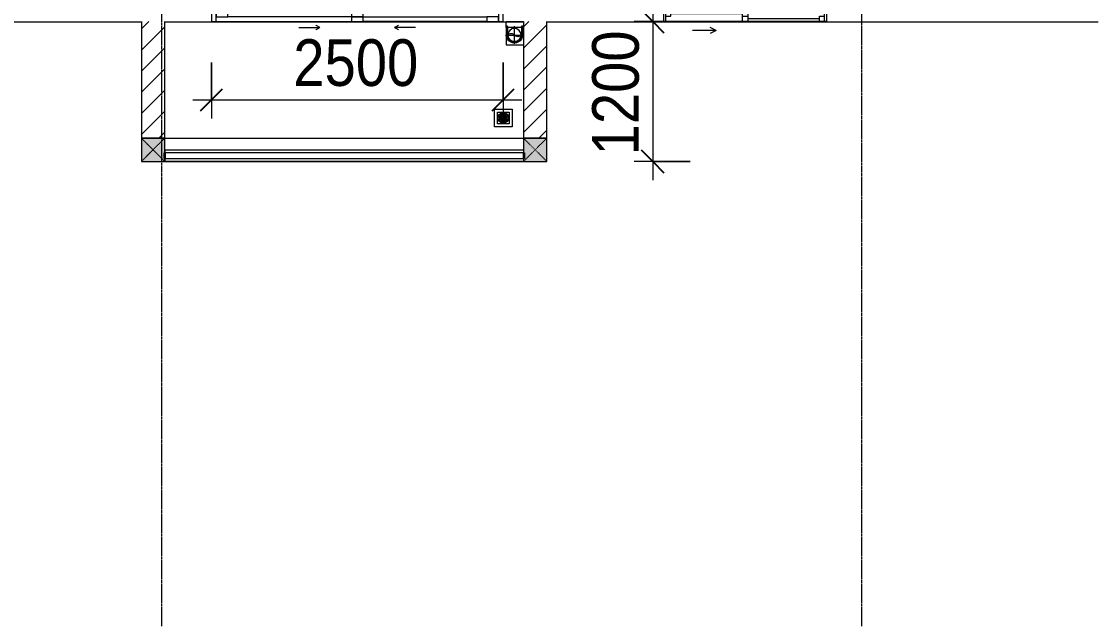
# Model space of a CAD drawing. Header units: millimetres. Extents: x 962 to 239635, y -15958 to 82755.
# Drawn here: x 160501 to 169723, y 19384 to 24537 of the extents above; entities that cross this region are included whole.
import ezdxf

# ---------------------------------------------------------------- set-up
doc = ezdxf.new("R2010")
doc.units = ezdxf.units.MM
for name, pattern in [('Dash', [6, 3, -3]), ('Grid Line', [22.225, 12.7, -3.175, 3.175, -3.175]), ('IMPORT-CENTER _2_', [40.64, 25.4, -5.08, 5.08, -5.08])]:
    doc.linetypes.add(name, pattern=pattern)
for name, color, linetype, lineweight in [('0-1', 7, 'Continuous', 5), ('A-ANNO-DIMS', 211, 'Continuous', 9), ('A-ANNO-DIMS-160', 211, 'Continuous', 9), ('A-DOOR', 31, 'Continuous', 9), ('A-DOOR-FRAM', 31, 'Continuous', 9), ('A-DOOR-HDLN', 31, 'Dash', 9), ('A-FLOR-1', 250, 'Continuous', 9), ('A-FLOR-2', 9, 'Continuous', 9), ('A-FLOR-HRAL', 11, 'Continuous', 9), ('A-GLAZ', 151, 'Continuous', 9), ('A-WALL', 113, 'Continuous', 9), ('A-WALL-3', 113, 'Continuous', 18), ('A-WALL-PATT-2', 111, 'Continuous', 9), ('G-IMPT', 8, 'Continuous', 9), ('G-IMPT-2', 8, 'IMPORT-CENTER _2_', 9), ('M-EQPM', 50, 'Continuous', 9), ('S-COLS', 52, 'Continuous', 9), ('S-COLS-1', 52, 'Continuous', 5), ('S-COLS-5', 52, 'Dash', 9), ('S-COLS-6', 52, 'Continuous', 18), ('S-COLS-HDLN', 52, 'Dash', 9), ('S-GRID-1', 1, 'Grid Line', 9)]:
    doc.layers.add(name, color=color, linetype=linetype, lineweight=lineweight)
doc.styles.add('UTM Avo', font='UTM Avo.ttf', dxfattribs={"width": 0.9, "height": 400})
doc.dimstyles.new('1_Dim_chi_tiet_2_5', dxfattribs={"dimscale": 304.8, "dimtxt": 399.720379, "dimasz": 0.629921, "dimexe": 0.524934, "dimexo": 0.0625, "dimgap": 0.052493, "dimtad": 1, "dimdec": 0, "dimrnd": 5, "dimzin": 0, "dimdsep": 46, "dimtxsty": 'UTM Avo', "dimblk1": 'OBLIQUE', "dimblk2": 'OBLIQUE', "dimsah": 1, "dimcen": 0.09, "dimdle": 0.524934, "dimazin": 0, "dimtfac": 1, "dimtdec": 4, "dimtix": 1, "dimtmove": 0, "dimatfit": 3, "dimfxl": 1.049869, "dimfxlon": 1, "dimtvp": 1, "dimtolj": 1, "dimtzin": 0, "dimarcsym": 2})
doc.dimstyles.new('1_Dim_chi_tiet_2_5_1', dxfattribs={"dimscale": 304.8, "dimtxt": 399.720379, "dimasz": 0.629921, "dimexe": 0.524934, "dimexo": 0.0625, "dimgap": 0.052493, "dimtad": 1, "dimdec": 0, "dimrnd": 5, "dimzin": 0, "dimdsep": 46, "dimtxsty": 'UTM Avo', "dimblk1": 'OBLIQUE', "dimblk2": 'OBLIQUE', "dimsah": 1, "dimcen": 0.09, "dimdle": 0.524934, "dimazin": 0, "dimtfac": 1, "dimtdec": 4, "dimtix": 1, "dimtmove": 0, "dimatfit": 3, "dimfxl": 1.049869, "dimfxlon": 1, "dimtvp": 1, "dimtolj": 1, "dimtzin": 0, "dimarcsym": 2})
pattern_1 = [(45, (61750.9, 0), (-90.50967, 90.50967), [])]

# ---------------------------------------------------------------- blocks, each defined once
blk = doc.blocks.new('NCV_TKTC_KET CAU_rvt-1-TKCS_MB TẦNG 2')
at = {"layer": 'A-FLOR-1'}
for p, q in [((98652.5, 24535.3), (99777.6, 24535.3)), ((99977.6, 24535.2), (103052.6, 24535.2)), ((103252.6, 24535.2), (106852.6, 24535.2)), ((103252.6, 23336.9), (103252.6, 24535.2)), ((106852.6, 24535.3), (107977.6, 24535.3)), ((99977.5, 23336.9), (103052.6, 23336.9))]:
    blk.add_line(p, q, dxfattribs=at)
blk = doc.blocks.new('NCV_TKTC_TANG 2_rvt-1-TKCS_MB TẦNG 2')
at = {"layer": 'A-FLOR-2'}
for p, q in [((100417.6, 24536.9), (101577.6, 24536.9)), ((99977.6, 23536.9), (103052.6, 23536.9))]:
    blk.add_line(p, q, dxfattribs=at)
blk = doc.blocks.new('1_FAMILY RVT - W01-WxH 1400x1400xmm-389822-TKCS_MB TẦNG 2')
at = {"layer": 'A-GLAZ'}
for p, q in [((248.4, 172.39), (299.2, 197.79)), ((-700, 96.19), (-700, -103.81)), ((700, 96.19), (-700, 96.19)), ((-700, 96.19), (-636.5, 96.19)), ((-680.95, 96.19), (-680.95, 7.29)), ((-636.5, 96.19), (-22.225, 96.19)), ((-636.5, 96.19), (-636.5, 51.74)), ((-22.225, 7.29), (-22.225, 96.19)), ((-22.225, 96.19), (22.225, 96.19)), ((22.225, 96.19), (680.95, 96.19)), ((22.225, 96.19), (22.225, 7.29)), ((248.4, 172.39), (299.2, 146.99)), ((248.4, 172.39), (451.6, 172.39)), ((680.95, 96.19), (700, 96.19)), ((680.95, 96.19), (680.95, 7.29)), ((700, -103.81), (700, 96.19)), ((-700, 7.29), (-680.95, 7.29)), ((-636.5, 51.74), (-680.95, 51.74)), ((-680.95, 7.29), (-22.225, 7.29)), ((-636.5, 73.965), (-22.225, 73.965)), ((22.225, 51.74), (-22.225, 51.74)), ((-22.225, 7.29), (22.225, 7.29)), ((22.225, 29.515), (636.5, 29.515)), ((22.225, 7.29), (636.5, 7.29)), ((636.5, 51.74), (636.5, 7.29)), ((680.95, 51.74), (636.5, 51.74)), ((636.5, 7.29), (700, 7.29)), ((-700, -103.81), (700, -103.81))]:
    blk.add_line(p, q, dxfattribs=at)
blk = doc.blocks.new('DEG_02-DEG_03 - DEG_02-2500x2400mm-CỬA ĐI 02 CÁNH TRƯỢT-625766-TKCS_MB TẦNG 2')
at = {"layer": 'A-DOOR'}
for p, q in [((-1110, 100), (-1210, 100)), ((-1210, 100), (-1210, 60)), ((-1110, 60), (-1110, 100)), ((-1110, 100), (-50, 100)), ((50, 100), (-50, 100)), ((-50, 100), (-50, 60)), ((50, 60), (50, 100)), ((-1210, 60), (-1110, 60)), ((-50, 60), (-1110, 60)), ((50, 60), (-50, 60)), ((-50, 60), (-50, 20)), ((-50, 60), (50, 60)), ((-50, 20), (50, 20)), ((50, 20), (50, 60)), ((50, 60), (1110, 60)), ((1110, 20), (50, 20)), ((1210, 60), (1110, 60)), ((1110, 60), (1110, 20)), ((1110, 20), (1210, 20)), ((1210, 20), (1210, 60))]:
    blk.add_line(p, q, dxfattribs=at)
at = {"layer": 'A-DOOR-FRAM'}
for p, q in [((-1210, 100), (-1250, 100)), ((-1250, 100), (-1250, 0)), ((-1210, 0), (-1210, 100)), ((1250, 100), (1210, 100)), ((1210, 100), (1210, 0)), ((1250, 0), (1250, 100)), ((-1250, 0), (-1210, 0)), ((1210, 0), (1250, 0))]:
    blk.add_line(p, q, dxfattribs=at)
at = {"layer": 'A-DOOR-HDLN'}
for p, q in [((-500.4, 151.1), (-320.4, 151.1)), ((-320.4, 151.1), (-355, 171.1)), ((-320.4, 151.1), (-355, 131.1)), ((320.4, 151.1), (355, 171.1)), ((320.4, 151.1), (355, 131.1)), ((500.4, 151.1), (320.4, 151.1))]:
    blk.add_line(p, q, dxfattribs=at)
blk = doc.blocks.new('Railing - 50 x 10mm-1251311-TKCS_MB TẦNG 2')
at = {"layer": 'A-FLOR-HRAL'}
for p, q in [((25, 5), (-25, 5)), ((-25, 5), (-25, -5)), ((25, -5), (25, 5)), ((-25, -5), (25, -5))]:
    blk.add_line(p, q, dxfattribs=at)
blk = doc.blocks.new('Railing - Railing-1267822-TKCS_MB TẦNG 2')
at = {"layer": 'A-FLOR-HRAL'}
for p, q in [((103052.5, 23412.4), (99982.6, 23412.4)), ((99982.6, 23362.4), (103052.5, 23362.4))]:
    blk.add_line(p, q, dxfattribs=at)
at = {"extrusion": (0, 0, -1), "zscale": -1, "rotation": 90}
for p in [(-99977.6, 23387.4), (-103057.5, 23387.4)]:
    blk.add_blockref('Railing - 50 x 10mm-1251311-TKCS_MB TẦNG 2', p, dxfattribs=at)
blk = doc.blocks.new('TKTC_XREF_251221_MB TANG 2-7 - TKTC_XREF_260130_MB TANG 2-5_dwg_$cc-4746805-TKCS_MB TẦNG 2')
at = {"layer": 'G-IMPT-2'}
for p, q in [((-0.673, 0), (0.673, 0)), ((0, -0.673), (0, 0.673))]:
    blk.add_line(p, q, dxfattribs=at)
at = {"layer": 'M-EQPM'}
blk.add_circle((0, 0), 0.5, dxfattribs=at)
for centre, radius, start, end in [((0, 0), 0.5, 90, 270), ((0.188, 0.25), 0.313, 126.8699, 233.1301), ((-0.188, -0.25), 0.313, 306.8699, 53.1301)]:
    blk.add_arc(centre, radius, start, end, dxfattribs=at)
blk = doc.blocks.new('TKTC_XREF_251221_MB TANG 2-7 - TKTC_XREF_260130_MB TANG 2-5_dwg_CUM U_DN100-4746799-TKCS_MB TẦNG 2')
at = {"layer": 'G-IMPT'}
blk.add_hatch(color=256, dxfattribs=at).paths.add_polyline_path([(0, 61), (15.8, 58.9), (30.5, 52.8), (43.1, 43.1), (52.8, 30.5), (58.9, 15.8), (61, 0), (58.9, -15.8), (52.8, -30.5), (43.1, -43.1), (30.5, -52.8), (15.8, -58.9), (0, -61), (0, -57), (14.8, -55.1), (28.5, -49.4), (40.3, -40.3), (49.4, -28.5), (55.1, -14.8), (57, 0), (55.1, 14.8), (49.4, 28.5), (40.3, 40.3), (28.5, 49.4), (14.8, 55.1), (0, 57)])
for p, q in [((-79.1, 66.6), (-79.1, 63.4)), ((-76.6, 66.6), (-76.6, 63.4)), ((-74.6, 66.6), (-74.6, 63.4)), ((-72.7, 69.3), (-72.7, 60.7)), ((-66.9, 67.9), (-71.7, 67.9)), ((-66.9, 62.1), (-71.7, 62.1)), ((-65, 69), (0, 69)), ((-79.1, -63.4), (-79.1, -66.6)), ((-76.6, -63.4), (-76.6, -66.6)), ((-74.6, -63.4), (-74.6, -66.6)), ((-72.7, -60.7), (-72.7, -69.3)), ((-66.9, -62.1), (-71.7, -62.1)), ((-66.9, -67.9), (-71.7, -67.9)), ((-65, -69), (0, -69))]:
    blk.add_line(p, q, dxfattribs=at)
at = {"layer": 'G-IMPT', "flags": 128}
for points in [[(-72.7, 67.6), (-78.1, 67.6), (-78.1, 62.4), (-72.7, 62.4)], [(-71.7, 59.2), (-66.9, 59.2), (-66.9, 70.8), (-71.7, 70.8)], [(-66.9, 70.8), (-66.9, 72.7), (-65, 72.7), (-65, 57.3), (-66.9, 57.3), (-66.9, 59.2)], [(-65, 61), (0, 61), (0, 57)], [(-72.7, -62.4), (-78.1, -62.4), (-78.1, -67.6), (-72.7, -67.6)], [(-71.7, -70.8), (-66.9, -70.8), (-66.9, -59.2), (-71.7, -59.2)], [(-66.9, -59.2), (-66.9, -57.3), (-65, -57.3), (-65, -72.7), (-66.9, -72.7), (-66.9, -70.8)], [(-65, -61), (0, -61), (0, -57)]]:
    blk.add_lwpolyline(points, dxfattribs=at)
at = {"layer": 'G-IMPT'}
for centre, radius, start, end in [((-78.1, 66.6), 0.96, 90, 180), ((-78.1, 63.4), 0.96, 180, 270), ((-71.1, 69.3), 1.56, 112.61986, 247.38014), ((-67.9, 65), 4.8, 143.1301, 216.8699), ((-71.1, 60.7), 1.56, 112.61986, 247.38014), ((0, 0), 69, 270, 90), ((0, 0), 61, 270, 90), ((0, 0), 57, 270, 90), ((-78.1, -63.4), 0.96, 90, 180), ((-78.1, -66.6), 0.96, 180, 270), ((-71.1, -60.7), 1.56, 112.61986, 247.38014), ((-67.9, -65), 4.8, 143.1301, 216.8699), ((-71.1, -69.3), 1.56, 112.61986, 247.38014)]:
    blk.add_arc(centre, radius, start, end, dxfattribs=at)
blk = doc.blocks.new('TKTC_XREF_251221_MB TANG 2-7 - TKTC_XREF_260130_MB TANG 2-5_dwg_THU NUOC - THU NUOC-444531-TKCS_MB TẦNG 1-4746810-TKCS_MB TẦNG 2')
at = {"layer": 'G-IMPT'}
for p, q in [((-23.3, 10.8), (40.9, 10.8)), ((40.9, 4.8), (-23.3, 4.8)), ((-11, 23.3), (28.5, 23.3)), ((28.5, 17.3), (-11, 17.3)), ((-1.1, 35.6), (18.5, 35.6)), ((18.5, 29.6), (-1.1, 29.6)), ((-23.3, -13.6), (40.9, -13.6)), ((40.9, -19.6), (-23.3, -19.6)), ((-11, -26.1), (28.5, -26.1)), ((28.5, -32.1), (-11, -32.1)), ((-1.1, -38.5), (18.5, -38.5)), ((18.5, -44.5), (-1.1, -44.5))]:
    blk.add_line(p, q, dxfattribs=at)
at = {"layer": 'G-IMPT', "flags": 128}
for points in [[(83.7, -79.4), (83.7, 70.6), (-66.3, 70.6), (-66.3, -79.4)], [(58.7, -54.4), (58.7, 45.6), (-41.3, 45.6), (-41.3, -54.4)]]:
    blk.add_lwpolyline(points, close=True, dxfattribs=at)
for points in [[(-23.3, -1.2), (0.7, -1.2), (0.7, -7.2), (-23.3, -7.2)], [(40.9, -7.2), (16.7, -7.2), (16.7, -1.2), (40.9, -1.2)]]:
    blk.add_lwpolyline(points, dxfattribs=at)
at = {"layer": 'G-IMPT'}
for centre, radius, start, end in [((8.7, -4.4), 45, 360, 180), ((8.7, -4.4), 45, 360, 180), ((-23.3, 7.8), 3, 90, 270), ((-11, 20.3), 3, 90, 270), ((-1.1, 32.6), 3, 90, 270), ((18.5, 32.6), 3, 270, 90), ((28.5, 20.3), 3, 270, 90), ((40.9, 7.8), 3, 270, 90), ((8.7, -4.4), 45, 180, 360), ((8.7, -4.4), 45, 180, 360), ((-23.3, -4.2), 3, 90, 270), ((-23.3, -16.6), 3, 90, 270), ((-11, -29.1), 3, 90, 270), ((-1.1, -41.5), 3, 90, 270), ((18.5, -41.5), 3, 270, 90), ((28.5, -29.1), 3, 270, 90), ((40.9, -4.2), 3, 270, 90), ((40.9, -16.6), 3, 270, 90)]:
    blk.add_arc(centre, radius, start, end, dxfattribs=at)
blk = doc.blocks.new('TKTC_XREF_251221_MB TANG 2-7 - TKTC_XREF_251221_MB TANG 2-7-2039446-TKCS_MB TẦNG 2')
at = {"layer": 'M-EQPM'}
for p, q in [((69250.3, 7249.2), (69250.6, 7299)), ((69250.6, 7299), (69400, 7299)), ((69400, 7249.2), (69250.3, 7249.2)), ((69400, 7249.1), (69250.6, 7249.1)), ((69250.6, 7249.1), (69250.6, 7099.5)), ((69250.6, 7099.5), (69400, 7099.5))]:
    blk.add_line(p, q, dxfattribs=at)
at = {"extrusion": (0, 0, -1)}
for name, p, xscale, yscale, zscale, rotation in [('TKTC_XREF_251221_MB TANG 2-7 - TKTC_XREF_260130_MB TANG 2-5_dwg_$cc-4746805-TKCS_MB TẦNG 2', (-69322.1, 7184.2), 113.7150000000073, 113.7150000000073, -113.7150000000073, 89.99900866374671), ('TKTC_XREF_251221_MB TANG 2-7 - TKTC_XREF_260130_MB TANG 2-5_dwg_CUM U_DN100-4746799-TKCS_MB TẦNG 2', (-69323, 7184.2), 0.9975000000000007, 0.9975000000000007, -0.9975000000000008, 270.0009913382951)]:
    blk.add_blockref(name, p, dxfattribs=dict(at, xscale=xscale, yscale=yscale, zscale=zscale, rotation=rotation))
at = {"extrusion": (0, 0, -1), "zscale": -1}
blk.add_blockref('TKTC_XREF_251221_MB TANG 2-7 - TKTC_XREF_260130_MB TANG 2-5_dwg_THU NUOC - THU NUOC-444531-TKCS_MB TẦNG 1-4746810-TKCS_MB TẦNG 2', (-69235.7, 6477.7), dxfattribs=at)
blk = doc.blocks.new('G1_SOF - BO TRU - 200x200-3052400-TKCS_MB TẦNG 2')
at = {"layer": 'S-COLS-HDLN'}
for p, q in [((-100, 100), (100, -100)), ((100, 100), (-100, -100))]:
    blk.add_line(p, q, dxfattribs=at)
blk = doc.blocks.new('DIMBLOCK101-TKCS_MB TẦNG 2')
at = {"layer": 'A-ANNO-DIMS-160'}
for p, q in [((162128.5, 24185), (162128.5, 23705)), ((162128.5, 23865), (162128.5, 24185)), ((164628.5, 24185), (164628.5, 23705)), ((164628.5, 23865), (164628.5, 24185)), ((161968.5, 23865), (164788.5, 23865))]:
    blk.add_line(p, q, dxfattribs=at)
at = {"layer": 'A-ANNO-DIMS-160', "lineweight": 25}
for p, q in [((162128.5, 23865), (162224.5, 23961)), ((164628.5, 23865), (164724.5, 23961)), ((162128.5, 23865), (162032.5, 23769)), ((164628.5, 23865), (164532.5, 23769))]:
    blk.add_line(p, q, dxfattribs=at)
at = {"layer": 'A-ANNO-DIMS-160', "color": 0, "insert": (162830.7, 24384.6), "char_height": 400, "width": 1314.636, "attachment_point": 1, "line_spacing_factor": 1.110334, "style": 'UTM Avo'}
blk.add_mtext('2500', dxfattribs=at)
blk = doc.blocks.new('_Oblique')
at = {"color": 0, "linetype": 'ByBlock', "lineweight": -2}
blk.add_line((-0.5, -0.5), (0.5, 0.5), dxfattribs=at)
blk = doc.blocks.new('DIMBLOCK332-TKCS_MB TẦNG 2')
at = {"layer": 'A-ANNO-DIMS-160', "lineweight": 25}
for p, q in [((165911.7, 24536.9), (165815.7, 24632.9)), ((165911.7, 24536.9), (166007.7, 24440.9)), ((165911.7, 23336.9), (165815.7, 23432.9)), ((165911.7, 23336.9), (166007.7, 23240.9))]:
    blk.add_line(p, q, dxfattribs=at)
at = {"layer": 'A-ANNO-DIMS-160'}
for p, q in [((165911.7, 24696.9), (165911.7, 23176.9)), ((166231.7, 24536.9), (165751.7, 24536.9)), ((165911.7, 24536.9), (166231.7, 24536.9)), ((166231.7, 23336.9), (165751.7, 23336.9)), ((165911.7, 23336.9), (166231.7, 23336.9))]:
    blk.add_line(p, q, dxfattribs=at)
at = {"layer": 'A-ANNO-DIMS-160', "color": 0, "insert": (165392.1, 23389.2), "char_height": 400, "width": 1314.636, "attachment_point": 1, "rotation": 90, "line_spacing_factor": 1.110334, "style": 'UTM Avo'}
blk.add_mtext('1200', dxfattribs=at)

msp = doc.modelspace()

# ---------------------------------------------------------------- hatches: boundary and pattern name
at = {"layer": 'A-WALL-PATT-2'}
h = msp.add_hatch(dxfattribs=at)
h.set_pattern_fill('FP_1', color=256, style=0, pattern_type=2)
h.set_pattern_definition(pattern_1)
h.paths.add_polyline_path([(161728.5, 23536.9), (161728.5, 24537.4), (161528.5, 24537.4), (161528.5, 23536.9)])
h = msp.add_hatch(dxfattribs=at)
h.set_pattern_fill('FP_1', color=256, style=0, pattern_type=2)
h.set_pattern_definition(pattern_1)
h.paths.add_polyline_path([(165003.5, 23536.9), (165003.5, 24536.9), (164803.5, 24536.9), (164803.5, 23536.9)])
at = {"layer": 'S-COLS-1'}
for points in [[(161723.5, 23336.9), (161728.4, 23336.9), (161728.4, 23362.4), (161723.5, 23362.4), (161723.5, 23412.4), (161728.4, 23412.4), (161728.4, 23536.9), (161528.4, 23536.9), (161528.4, 23336.9)], [(164813.4, 23336.9), (165003.5, 23336.9), (165003.5, 23536.9), (164803.5, 23536.9), (164803.5, 23412.4), (164813.4, 23412.4), (164813.4, 23362.4), (164803.5, 23362.4), (164803.5, 23336.9)]]:
    msp.add_hatch(color=256, dxfattribs=at).paths.add_polyline_path(points)

# ---------------------------------------------------------------- linework, layer by layer
at = {"layer": 'A-WALL'}
for p, q in [((161528.5, 23536.9), (161728.5, 23536.9)), ((164803.5, 23536.9), (165003.5, 23536.9)), ((161728.5, 23437.4), (164803.5, 23437.4)), ((161728.5, 23437.4), (161728.5, 23412.4)), ((161728.5, 23362.4), (161728.5, 23337.4)), ((164803.5, 23337.4), (161728.5, 23337.4))]:
    msp.add_line(p, q, dxfattribs=at)
at = {"layer": 'A-WALL-3'}
for p, q in [((161528.5, 24537.4), (161528.5, 23536.9)), ((161728.5, 23536.9), (161728.5, 24537.4)), ((164803.5, 24536.9), (164803.5, 23536.9)), ((165003.5, 23536.9), (165003.5, 24536.9))]:
    msp.add_line(p, q, dxfattribs=at)
at = {"layer": 'S-COLS'}
for p, q in [((161728.4, 23536.9), (161528.4, 23536.9)), ((165003.5, 23536.9), (164803.5, 23536.9))]:
    msp.add_line(p, q, dxfattribs=at)
at = {"layer": 'S-COLS-6'}
for p, q in [((161528.4, 23536.9), (161528.4, 23336.9)), ((161728.4, 23412.4), (161728.4, 23536.9)), ((164803.5, 23536.9), (164803.5, 23412.4)), ((165003.5, 23336.9), (165003.5, 23536.9)), ((161528.4, 23336.9), (161728.4, 23336.9)), ((161728.4, 23336.9), (161728.4, 23362.4)), ((164803.5, 23362.4), (164803.5, 23336.9)), ((164803.5, 23336.9), (165003.5, 23336.9))]:
    msp.add_line(p, q, dxfattribs=at)
at = {"layer": 'S-GRID-1'}
for p, q in [((161703.5, 19351.6), (161703.5, 76542.3)), ((167703.5, 19351.6), (167703.5, 76542.3))]:
    msp.add_line(p, q, dxfattribs=at)

# ---------------------------------------------------------------- block references
at = {"layer": '0-1'}
for name in ['NCV_TKTC_KET CAU_rvt-1-TKCS_MB TẦNG 2', 'NCV_TKTC_TANG 2_rvt-1-TKCS_MB TẦNG 2']:
    msp.add_blockref(name, (61750.9, 0), dxfattribs=at)
at = {"layer": 'A-DOOR', "rotation": 180}
msp.add_blockref('DEG_02-DEG_03 - DEG_02-2500x2400mm-CỬA ĐI 02 CÁNH TRƯỢT-625766-TKCS_MB TẦNG 2', (163378.5, 24636.9), dxfattribs=at)
at = {"layer": 'A-FLOR-HRAL'}
msp.add_blockref('Railing - Railing-1267822-TKCS_MB TẦNG 2', (61750.9, 0), dxfattribs=at)
at = {"layer": 'A-GLAZ', "rotation": 180}
msp.add_blockref('1_FAMILY RVT - W01-WxH 1400x1400xmm-389822-TKCS_MB TẦNG 2', (166703.5, 24633.1), dxfattribs=at)
at = {"layer": 'M-EQPM'}
msp.add_blockref('TKTC_XREF_251221_MB TANG 2-7 - TKTC_XREF_251221_MB TANG 2-7-2039446-TKCS_MB TẦNG 2', (95403.5, 17236.9), dxfattribs=at)
at = {"layer": 'S-COLS-5'}
for p in [(161628.4, 23436.9), (164903.5, 23436.9)]:
    msp.add_blockref('G1_SOF - BO TRU - 200x200-3052400-TKCS_MB TẦNG 2', p, dxfattribs=at)

# ---------------------------------------------------------------- dimensions: what is measured, and where the dimension line sits
at = {"layer": 'A-ANNO-DIMS'}
dim = msp.add_linear_dim(base=(165911.7, 23336.9), p1=(166231.7, 24536.9), p2=(166231.7, 23336.9), angle=90, dimstyle='1_Dim_chi_tiet_2_5_1', override={"dimpost": '<>', "dimfxl": 1200}, dxfattribs=at)
dim.commit()
dim.dimension.update_dxf_attribs({"geometry": 'DIMBLOCK332-TKCS_MB TẦNG 2', "text_midpoint": (165688.7, 23936.9)})
dim = msp.add_linear_dim(base=(164628.5, 23865), p1=(162128.5, 24185), p2=(164628.5, 24185), dimstyle='1_Dim_chi_tiet_2_5', override={"dimpost": '<>', "dimfxl": 2500}, dxfattribs=at)
dim.commit()
dim.dimension.update_dxf_attribs({"geometry": 'DIMBLOCK101-TKCS_MB TẦNG 2', "text_midpoint": (163378.5, 24088)})

doc.saveas('drawing.dxf')
